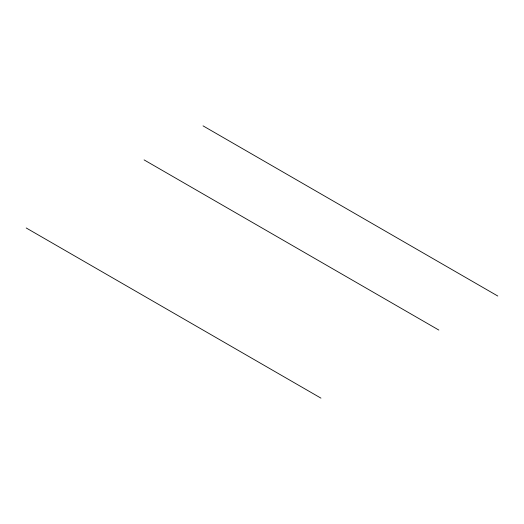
<?xml version="1.0" encoding="UTF-8"?>
<svg xmlns="http://www.w3.org/2000/svg" width="524" height="524" viewBox="0 0 524 524"><rect width="100%" height="100%" fill="white"/><g stroke="black" fill="none" stroke-linecap="round" stroke-linejoin="round"><path stroke-width="0.79" d="M203.05 125.865L497.8 296.034M144.1 159.899L438.85 330.068M26.2 227.966L320.95 398.135"/></g></svg>
